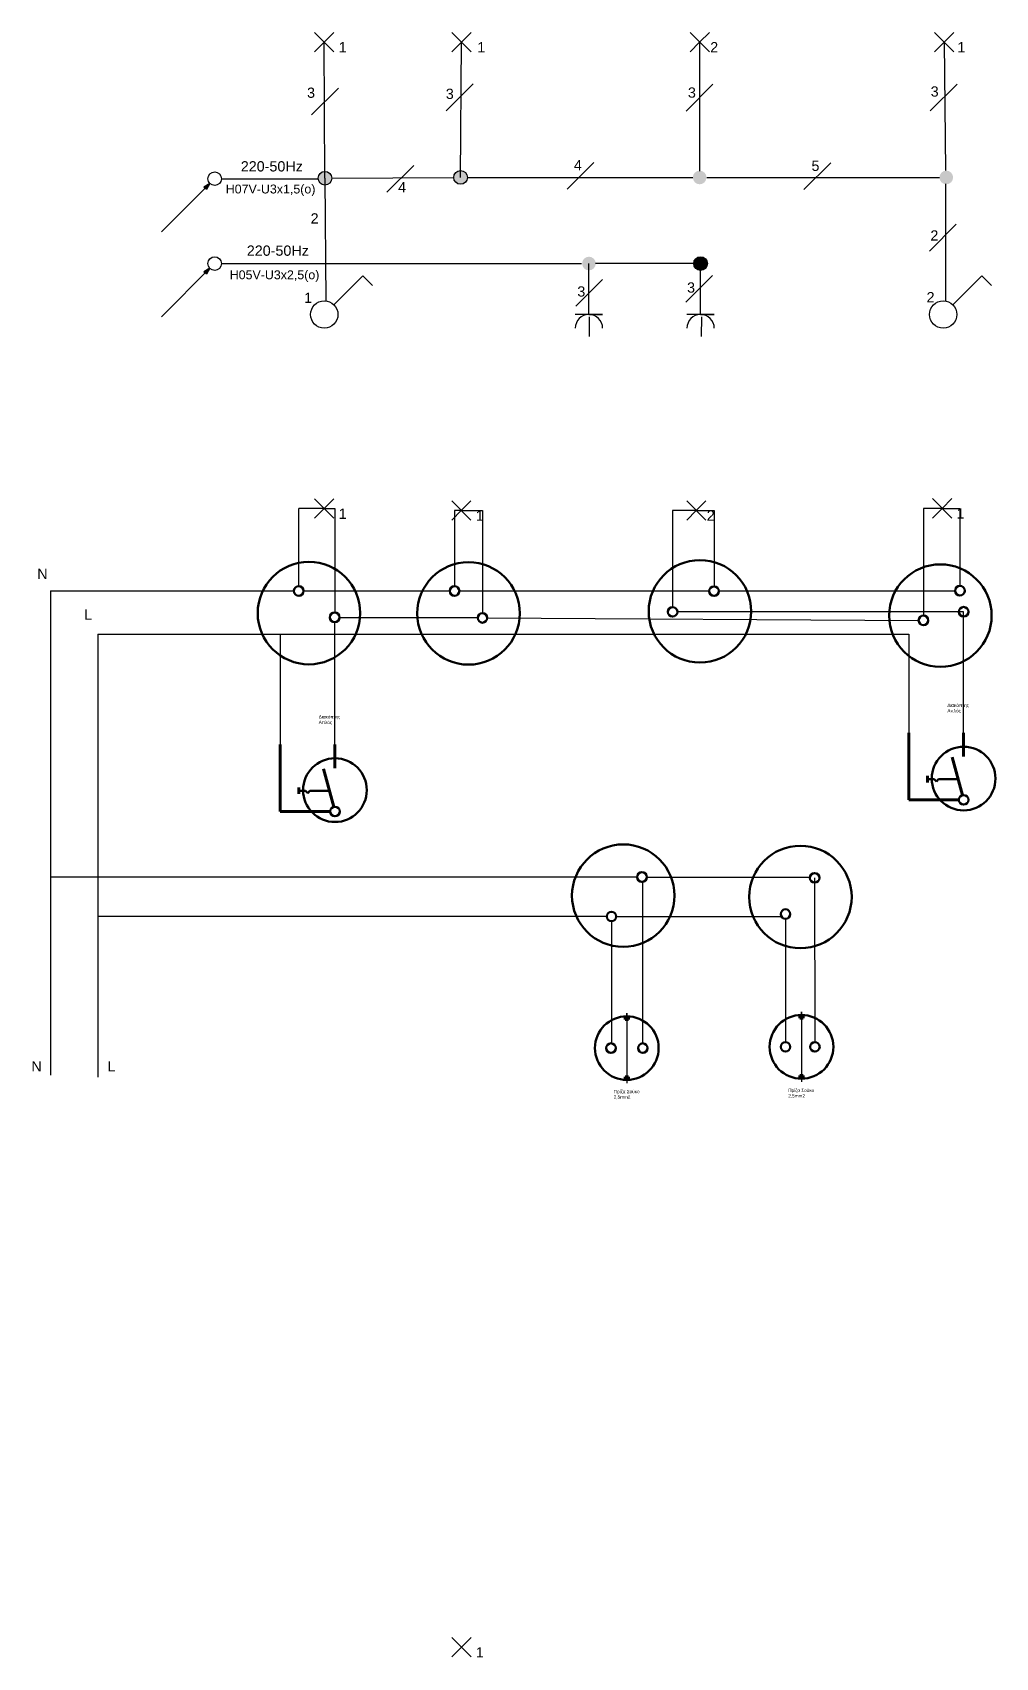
# Model space of a CAD drawing. Header units: millimetres. Extents: x 937 to 1641, y 568 to 1757.
import ezdxf

# ---------------------------------------------------------------- set-up
doc = ezdxf.new("R2010")
doc.units = ezdxf.units.MM
for name, color, linetype, lineweight in [('2S', 7, 'Continuous', 200), ('S', 7, 'Continuous', 100), ('S_2', 7, 'Continuous', 50), ('S_4', 7, 'Continuous', 25)]:
    doc.layers.add(name, color=color, linetype=linetype, lineweight=lineweight)
doc.styles.get("Standard").update_dxf_attribs({"font": 'arial.ttf'})

msp = doc.modelspace()

# ---------------------------------------------------------------- hatches: boundary and pattern name
at = {"true_color": 0x000000}
h = msp.add_hatch(color=18, dxfattribs=at)
h.dxf.hatch_style = 1
edge = h.paths.add_edge_path()
edge.add_arc((1150.6, 1650.5), 5, 0, 360)
edge = h.paths.add_edge_path()
edge.add_arc((1605.1, 1651.1), 5, 0, 360)
edge = h.paths.add_edge_path()
edge.add_arc((1249.8, 1651.1), 5, 0, 360)
edge = h.paths.add_edge_path()
edge.add_arc((1424.7, 1651.1), 5, 0, 360)
edge = h.paths.add_edge_path()
edge.add_arc((1343.7, 1588.1), 5, 0, 360)
h = msp.add_hatch(color=256)
h.dxf.hatch_style = 1
h.paths.add_polyline_path([(1066.4, 1646.6), (1062, 1644.1), (1063, 1643.2)])
h.paths.add_polyline_path([(1066.4, 1646.6), (1063, 1643.2), (1063.9, 1642.3)])
h = msp.add_hatch(color=256)
h.dxf.hatch_style = 1
h.paths.add_polyline_path([(1066.4, 1584.6), (1062, 1582.1), (1063, 1581.1)])
h.paths.add_polyline_path([(1066.4, 1584.6), (1063, 1581.1), (1063.9, 1580.2)])
h = msp.add_hatch(color=18, dxfattribs=at)
h.dxf.hatch_style = 1
h.paths.add_polyline_path([(1430.4, 1588.1, 1), (1420.4, 1588.1, 1)])
at = {"layer": '2S'}
h = msp.add_hatch(color=256, dxfattribs=at)
h.dxf.hatch_style = 1
h.paths.add_polyline_path([(1371.4, 1037.1, 0.012506), (1370.3, 1037), (1370.3, 1034.7), (1371.4, 1034.7)])
h.paths.add_polyline_path([(1372.6, 1037, 0.012506), (1371.4, 1037.1), (1371.4, 1034.7), (1372.6, 1034.7)])
h = msp.add_hatch(color=256, dxfattribs=at)
h.dxf.hatch_style = 1
h.paths.add_polyline_path([(1499.2, 1038, 0.012506), (1498, 1038), (1498, 1035.7), (1499.2, 1035.7)])
h.paths.add_polyline_path([(1500.3, 1038, 0.012506), (1499.2, 1038), (1499.2, 1035.7), (1500.3, 1035.7)])
h = msp.add_hatch(color=256, dxfattribs=at)
h.dxf.hatch_style = 1
h.paths.add_polyline_path([(1371.4, 992.8), (1370.3, 992.8), (1370.3, 990.5, 0.012373), (1371.4, 990.5)])
h.paths.add_polyline_path([(1372.6, 992.8), (1371.5, 992.8), (1371.4, 990.5, 0.012638), (1372.6, 990.5)])
h = msp.add_hatch(color=256, dxfattribs=at)
h.dxf.hatch_style = 1
h.paths.add_polyline_path([(1499.2, 993.7), (1498, 993.7), (1498, 991.4, 0.012373), (1499.2, 991.4)])
h.paths.add_polyline_path([(1500.3, 993.7), (1499.2, 993.7), (1499.2, 991.4, 0.012638), (1500.3, 991.4)])

# ---------------------------------------------------------------- linework, layer by layer
for p, q in [((1143, 1757.2), (1157.1, 1743.1)), ((1150.1, 1750.2), (1143, 1743.1)), ((1150.1, 1750.2), (1157.1, 1757.2)), ((1150.6, 1650.5), (1150.1, 1750.2)), ((1243.3, 1757.2), (1257.5, 1743.1)), ((1250.4, 1750.2), (1243.3, 1743.1)), ((1249.8, 1651.1), (1250.4, 1750.2)), ((1250.4, 1750.2), (1257.5, 1757.2)), ((1417.7, 1757.2), (1431.8, 1743.1)), ((1424.7, 1750.2), (1417.7, 1743.1)), ((1424.7, 1750.2), (1431.8, 1757.2)), ((1424.7, 1750.2), (1424.7, 1655.8)), ((1596.5, 1757.2), (1610.6, 1743.1)), ((1603.6, 1750.2), (1596.5, 1743.1)), ((1603.6, 1750.2), (1610.6, 1757.2)), ((1603.6, 1750.2), (1604.5, 1656.1)), ((1140.8, 1696.9), (1160.4, 1716.5)), ((1239.3, 1700), (1258.9, 1719.6)), ((1414.8, 1699.7), (1434.4, 1719.3)), ((1593.4, 1699.8), (1613, 1719.4)), ((1195.9, 1640.3), (1215.5, 1659.9)), ((1327.7, 1642.5), (1347.3, 1662.1)), ((1501, 1642.2), (1520.6, 1661.8)), ((1066.4, 1646.6), (1031, 1611.3)), ((1066.4, 1646.6), (1062, 1644.1)), ((1063.9, 1642.3), (1062, 1644.1)), ((1066.4, 1646.6), (1063.9, 1642.3)), ((1074.9, 1650.2), (1145.6, 1650.2)), ((1150.6, 1650.5), (1151.1, 1560.7)), ((1155.6, 1650.5), (1244.8, 1651.1)), ((1254.8, 1651.1), (1344.7, 1651.1)), ((1344.7, 1651.1), (1419.8, 1651.1)), ((1429.9, 1651.1), (1600.1, 1651.1)), ((1604.5, 1646.4), (1604.5, 1560.6)), ((1592.8, 1597.2), (1612.4, 1616.8)), ((1066.4, 1584.6), (1031, 1549.2)), ((1066.4, 1584.6), (1062, 1582.1)), ((1066.4, 1584.6), (1063.9, 1580.2)), ((1074.9, 1588.1), (1338.3, 1588.1)), ((1343.7, 1550.8), (1343.7, 1588.1)), ((1425.4, 1588.1), (1348.5, 1588.1)), ((1425.4, 1550.8), (1425.4, 1588.1)), ((1063.9, 1580.2), (1062, 1582.1)), ((1157.1, 1557.8), (1178.3, 1579)), ((1178.3, 1579), (1185.4, 1572)), ((1334.1, 1556.8), (1353.7, 1576.4)), ((1414.6, 1559.8), (1434.2, 1579.4)), ((1610, 1557.8), (1631.2, 1579)), ((1631.2, 1579), (1638.3, 1572)), ((1353.7, 1550.8), (1333.7, 1550.8)), ((1343.7, 1550.8), (1353.7, 1550.8)), ((1344.1, 1534.6), (1344.1, 1549.2)), ((1435.4, 1550.8), (1415.4, 1550.8)), ((1425.4, 1550.8), (1435.4, 1550.8)), ((1426, 1549.2), (1425.8, 1534.6)), ((1143, 1415.8), (1157.1, 1401.6)), ((1150.1, 1408.7), (1157.1, 1415.8)), ((1595, 1416), (1609.1, 1401.8)), ((1602.1, 1408.9), (1609.1, 1416)), ((1150.1, 1408.7), (1143, 1401.6)), ((1150.1, 1408.7), (1157.7, 1408.7)), ((1157.7, 1408.7), (1157.7, 1332.6)), ((1243.3, 1414.3), (1257.4, 1400.2)), ((1250.3, 1407.3), (1243.3, 1400.2)), ((1250.3, 1407.3), (1257.4, 1414.3)), ((1250.3, 1407.3), (1265.8, 1407.3)), ((1265.8, 1407.3), (1265.8, 1332.2)), ((1415.2, 1414.4), (1429.3, 1400.3)), ((1422.2, 1407.4), (1415.2, 1400.3)), ((1422.2, 1407.4), (1429.3, 1414.4)), ((1602.1, 1408.9), (1588.4, 1408.9)), ((1588.4, 1408.9), (1588.4, 1330.4)), ((1602.1, 1408.9), (1595, 1401.8)), ((1617.8, 1333.2), (1609, 1333.2)), ((1157.9, 1236), (1157.9, 1325.6)), ((1262.3, 1328.7), (1161.2, 1328.7)), ((1269.3, 1328.7), (1585, 1326.9)), ((1243.3, 582.3), (1257.5, 568.1)), ((1250.4, 575.2), (1243.3, 568.1)), ((1250.4, 575.2), (1257.5, 582.3))]:
    msp.add_line(p, q)
at = {"color": 152, "true_color": 0x2776bb}
for p, q in [((1131.4, 1351.9), (1131.4, 1408.7)), ((1150.1, 1408.7), (1131.4, 1408.7)), ((1250.3, 1407.3), (1245.4, 1407.3)), ((1245.4, 1407.3), (1245.4, 1351.9)), ((1422.2, 1407.4), (1435.2, 1407.4)), ((1435.2, 1407.4), (1435.2, 1351.8)), ((1602.1, 1408.9), (1615.1, 1408.9)), ((1615.1, 1408.9), (1615.1, 1352.1)), ((949.8, 1348.6), (949.8, 994)), ((949.8, 1348.6), (1127.8, 1348.6)), ((1134.9, 1348.4), (1241.5, 1348.6)), ((1248.9, 1348.6), (1431.7, 1348.6)), ((1438.7, 1348.6), (1611.4, 1348.6)), ((1379, 1139), (949.8, 1139)), ((1383.1, 1017.3), (1383.1, 1135.6)), ((1386, 1139), (1505.4, 1139)), ((1508.8, 1138.4), (1509, 1018.1))]:
    msp.add_line(p, q, dxfattribs=at)
at = {"color": 30, "true_color": 0xf8991e}
for p, q in [((1422.2, 1407.4), (1404.9, 1407.4)), ((1404.9, 1407.4), (1404.9, 1336.6)), ((1609, 1333.2), (1408.4, 1333.1)), ((1617.8, 1244.5), (1617.8, 1333.2))]:
    msp.add_line(p, q, dxfattribs=at)
at = {"color": 242, "true_color": 0xcd2027}
for p, q in [((984.5, 1316.9), (984.5, 992.5)), ((984.5, 1316.9), (1117.7, 1316.9)), ((1117.7, 1316.9), (1117.7, 1236)), ((1117.7, 1316.9), (1577.6, 1316.9)), ((1577.6, 1316.9), (1577.6, 1244.5)), ((1356.7, 1110.1), (984.5, 1110.1)), ((1360.2, 1106.6), (1360.2, 1017.2)), ((1363.7, 1110.1), (1484.5, 1110.1)), ((1487.5, 1108.4), (1487.5, 1018.2))]:
    msp.add_line(p, q, dxfattribs=at)
for centre, radius in [((1069.9, 1650.2), 5), ((1150.6, 1650.5), 5), ((1249.8, 1651.1), 5), ((1069.9, 1588.1), 5), ((1425.4, 1588.1), 5), ((1150.1, 1550.8), 10), ((1602.9, 1550.8), 10)]:
    msp.add_circle(centre, radius)
for centre in [(1343.7, 1540.8), (1425.4, 1540.8)]:
    msp.add_arc(centre, 10, 0, 180)
at = {"layer": '2S'}
for p, q in [((1616.9, 1198.9), (1609.4, 1226.8)), ((1157, 1190.4), (1149.5, 1218.3)), ((1370.3, 1034.7), (1370.3, 1037)), ((1372.6, 1034.7), (1372.6, 1037)), ((1498, 1035.7), (1498, 1038)), ((1499.2, 1035.7), (1498, 1035.7)), ((1499.2, 1035.7), (1500.3, 1035.7)), ((1500.3, 1035.7), (1500.3, 1038)), ((1371.4, 1034.7), (1370.3, 1034.7)), ((1371.4, 1034.7), (1372.6, 1034.7)), ((1371.5, 992.8), (1370.3, 992.8)), ((1370.3, 992.8), (1370.3, 990.5)), ((1371.4, 990.5), (1371.5, 992.8)), ((1371.5, 992.8), (1372.6, 992.8)), ((1372.6, 992.8), (1372.6, 990.5)), ((1499.2, 993.7), (1498, 993.7)), ((1498, 993.7), (1498, 991.4)), ((1499.2, 991.4), (1499.2, 993.7)), ((1499.2, 993.7), (1500.3, 993.7)), ((1500.3, 993.7), (1500.3, 991.4))]:
    msp.add_line(p, q, dxfattribs=at)
at = {"layer": 'S', "color": 242, "true_color": 0xcd2027}
for p, q in [((1577.6, 1195.5), (1577.6, 1244.5)), ((1117.7, 1187), (1117.7, 1236))]:
    msp.add_line(p, q, dxfattribs=at)
at = {"layer": 'S'}
for p, q in [((1617.8, 1227.3), (1617.8, 1244.5)), ((1157.9, 1218.8), (1157.9, 1236)), ((1131.5, 1199.8), (1131.5, 1204.5)), ((1591.4, 1208.3), (1591.4, 1213)), ((1614.3, 1195.5), (1577.6, 1195.5)), ((1154.4, 1187), (1117.7, 1187))]:
    msp.add_line(p, q, dxfattribs=at)
at = {"layer": 'S_2'}
for p, q in [((1136.3, 1202.2), (1131.5, 1202.2)), ((1138, 1200.5), (1136.3, 1202.2)), ((1139.6, 1202.2), (1138, 1200.5)), ((1144.2, 1202.2), (1139.6, 1202.2)), ((1153.9, 1202.2), (1144.2, 1202.2)), ((1596.2, 1210.7), (1591.4, 1210.7)), ((1597.9, 1209), (1596.2, 1210.7)), ((1599.5, 1210.7), (1597.9, 1209)), ((1604.1, 1210.7), (1599.5, 1210.7)), ((1613.7, 1210.7), (1604.1, 1210.7))]:
    msp.add_line(p, q, dxfattribs=at)
for centre, radius in [((1138.9, 1332.2), 37.5), ((1255.6, 1332), 37.5), ((1424.9, 1333.5), 37.5), ((1600.8, 1330.4), 37.5), ((1131.4, 1348.4), 3.5), ((1245.4, 1348.4), 3.5), ((1435.2, 1348.3), 3.5), ((1615.1, 1348.6), 3.5), ((1157.7, 1329.1), 3.5), ((1404.9, 1333.1), 3.5), ((1617.8, 1333.2), 3.5), ((1265.8, 1328.7), 3.5), ((1588.4, 1326.9), 3.5), ((1157.9, 1202.6), 23.3), ((1617.8, 1211.1), 23.3), ((1157.9, 1187), 3.5), ((1617.8, 1195.5), 3.5), ((1368.8, 1125.4), 37.5), ((1498.4, 1124.4), 37.5), ((1382.5, 1139), 3.5), ((1508.8, 1138.4), 3.5), ((1360.2, 1110.1), 3.5), ((1487.5, 1111.9), 3.5), ((1371.4, 1013.8), 23.3), ((1499.2, 1014.7), 23.3), ((1359.8, 1013.8), 3.5), ((1383.1, 1013.8), 3.5), ((1487.5, 1014.7), 3.5), ((1509, 1014.7), 3.5)]:
    msp.add_circle(centre, radius, dxfattribs=at)
at = {"layer": 'S_4'}
for p, q in [((1371.4, 1037.1), (1371.4, 1039.4)), ((1371.4, 1039.4), (1371.4, 988.1)), ((1499.2, 1038), (1499.2, 1040.3)), ((1499.2, 1040.3), (1499.2, 989)), ((1371.4, 990.5), (1371.4, 988.1)), ((1499.2, 991.4), (1499.2, 989))]:
    msp.add_line(p, q, dxfattribs=at)

# ---------------------------------------------------------------- texts
at = {"attachment_point": 1}
for s, insert, char_height in [('1', (1160.6, 1750.2), 7.5), ('1', (1262, 1750.2), 7.5), ('2', (1432.4, 1750.2), 7.5), ('1', (1613.2, 1750.2), 7.5), ('3', (1137.5, 1716.9), 7.5), ('3', (1239, 1716.1), 7.5), ('3', (1416.1, 1717), 7.5), ('3', (1593.7, 1717.8), 7.5), ('220-50Hz', (1089, 1663), 7.5), ('4', (1332.7, 1663.9), 7.5), ('5', (1506.5, 1663.4), 7.5), ('H07V-U3x1,5(o)', (1078, 1645.9), 6.5), ('4', (1204.1, 1647.7), 7.5), ('2', (1140.1, 1624.9), 7.5), ('2', (1593.5, 1612.4), 7.5), ('220-50Hz', (1093.4, 1601.3), 7.5), ('H05V-U3x2,5(o)', (1080.9, 1583.1), 6.5), ('3', (1335.2, 1571.4), 7.5), ('3', (1415.5, 1574.3), 7.5), ('1', (1135.4, 1566.8), 7.5), ('2', (1590.7, 1567.2), 7.5), ('1', (1160.6, 1408.7), 7.5), ('1', (1260.9, 1407.3), 7.5), ('2', (1429.9, 1407.4), 7.5), ('1', (1612.6, 1408.9), 7.5), ('N', (940.1, 1364.7), 7.5), ('L', (974.4, 1334.9), 7.5), ('N', (935.8, 1004.2), 7.5), ('L', (991.5, 1004.2), 7.5), ('1', (1261, 575.2), 7.5)]:
    msp.add_mtext_dynamic_manual_height_columns(s, width=21.638, gutter_width=12.5, heights=[0], dxfattribs=dict(at, insert=insert, char_height=char_height))
for s, insert, char_height, width in [('Διακόπτης\\PΑπλός', (1605.9, 1266), 2.43, 18.231), ('Διακόπτης\\PΑπλός', (1146, 1257.5), 2.43, 18.231), ('Πρίζα Σούκο\\P2,5mm2', (1361.8, 983.2), 2.428, 19.485), ('Πρίζα Σούκο\\P2,5mm2', (1489.5, 984.1), 2.428, 19.485)]:
    msp.add_mtext(s, dxfattribs=dict(at, insert=insert, char_height=char_height, width=width))

doc.saveas('drawing.dxf')
